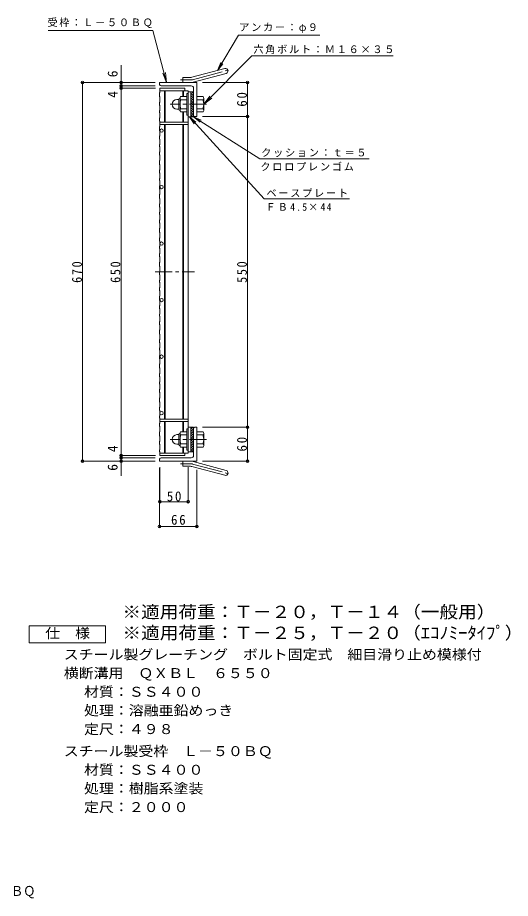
# Model space of a CAD drawing. Units: millimetres, scale not verified. Extents: x -1048 to 1085, y -826 to 810.
# Drawn here: x 213 to 1085, y -826 to 732 of the extents above; entities that cross this region are included whole.
import ezdxf
from ezdxf.enums import TextEntityAlignment as Align

# ---------------------------------------------------------------- set-up
doc = ezdxf.new("R2010")
doc.units = ezdxf.units.MM
doc.header["$LTSCALE"] = 6
doc.header["$PDMODE"] = 32
doc.header["$PDSIZE"] = 4.8
doc.linetypes.add('CHAIN1', pattern=[8, 5, -1, 1, -1])
doc.linetypes.add('CHAIN2', pattern=[12, 9, -1, 1, -1])
for name, color, linetype, lineweight in [('0-1_躯体', 2, 'Continuous', 9), ('0-2_仕上', 3, 'Continuous', 9), ('0-4_その他', 7, 'Continuous', 9), ('0-5_寸法', 7, 'Continuous', 9), ('F-4_F-4ﾚｲﾔ', 2, 'Continuous', 9)]:
    doc.layers.add(name, color=color, linetype=linetype, lineweight=lineweight)
doc.layers.add('F-0_F-0ﾚｲﾔ', color=2, linetype='Continuous')
doc.layers.add('F-5_F-5ﾚｲﾔ', color=3, linetype='Continuous')
doc.styles.add('ＭＳ ゴシック', font='')
doc.styles.get('ＭＳ ゴシック').set_extended_font_data('MS Gothic')

msp = doc.modelspace()

# ---------------------------------------------------------------- linework, layer by layer
at = {"layer": '0-1_躯体'}
for p, q in [((521.481, 626.71), (579.672, 642.303)), ((505.337, 617.404), (505.337, 626.404)), ((519.152, 626.404), (505.337, 626.404)), ((523.811, 618.017), (582.001, 633.609)), ((464.337, 613.904), (464.337, 617.404)), ((530.337, 617.404), (464.337, 617.404)), ((520.337, 611.404), (466.837, 611.404)), ((530.337, 617.404), (530.337, 557.404)), ((512.537, 592.404), (501.575, 592.404)), ((512.537, 597.904), (512.537, 559.904)), ((514.837, 597.904), (512.537, 597.904)), ((519.337, 556.904), (519.337, 600.904)), ((519.337, 600.904), (524.337, 600.904)), ((524.337, 593.824), (519.337, 598.824)), ((524.337, 589.581), (519.337, 594.581)), ((524.337, 598.067), (521.5, 600.904)), ((524.337, 607.404), (524.337, 556.904)), ((530.337, 592.404), (541.298, 592.404)), ((495.027, 587.404), (498.537, 587.404)), ((498.537, 569.704), (498.537, 588.104)), ((500.337, 589.904), (500.537, 589.904)), ((500.537, 589.654), (500.537, 568.154)), ((512.537, 586.904), (501.575, 586.904)), ((524.337, 585.339), (519.337, 590.339)), ((524.337, 581.096), (519.337, 586.096)), ((524.337, 576.853), (519.337, 581.853)), ((524.337, 572.611), (519.337, 577.611)), ((530.337, 586.904), (541.298, 586.904)), ((542.537, 589.904), (542.337, 589.904)), ((542.337, 589.654), (542.337, 568.154)), ((495.037, 570.404), (498.537, 570.404)), ((500.337, 567.904), (500.537, 567.904)), ((512.537, 570.904), (501.575, 570.904)), ((512.537, 565.404), (501.575, 565.404)), ((524.337, 568.368), (519.337, 573.368)), ((524.337, 564.126), (519.337, 569.126)), ((524.337, 559.883), (519.337, 564.883)), ((530.337, 570.904), (541.298, 570.904)), ((530.337, 565.404), (541.298, 565.404)), ((542.537, 567.904), (542.337, 567.904)), ((514.837, 559.904), (512.537, 559.904)), ((523.074, 556.904), (519.337, 560.64)), ((524.337, 556.904), (519.337, 556.904)), ((526.837, 557.404), (530.337, 557.404)), ((512.537, -33.096), (512.537, 4.903)), ((514.837, 4.903), (512.537, 4.903)), ((519.337, 7.904), (519.337, -36.097)), ((523.074, 7.904), (519.337, 4.167)), ((524.337, 7.904), (519.337, 7.904)), ((524.337, 4.924), (519.337, -0.076)), ((524.337, 0.682), (519.337, -4.318)), ((524.337, -42.597), (524.337, 7.904)), ((526.837, 7.403), (530.337, 7.403)), ((530.337, -52.597), (530.337, 7.403)), ((495.037, -5.597), (498.537, -5.597)), ((498.537, -4.897), (498.537, -23.297)), ((500.337, -3.097), (500.537, -3.097)), ((500.537, -24.847), (500.537, -3.346)), ((512.537, -0.596), (501.575, -0.596)), ((512.537, -6.097), (501.575, -6.097)), ((524.337, -3.561), (519.337, -8.561)), ((524.337, -7.804), (519.337, -12.804)), ((524.337, -12.046), (519.337, -17.046)), ((530.337, -0.596), (541.298, -0.596)), ((530.337, -6.097), (541.298, -6.097)), ((542.537, -3.097), (542.337, -3.097)), ((542.337, -24.847), (542.337, -3.346)), ((495.027, -22.597), (498.537, -22.597)), ((500.337, -25.097), (500.537, -25.097)), ((512.537, -22.097), (501.575, -22.097)), ((512.537, -27.597), (501.575, -27.597)), ((524.337, -16.289), (519.337, -21.289)), ((524.337, -20.531), (519.337, -25.531)), ((524.337, -24.774), (519.337, -29.774)), ((524.337, -29.017), (519.337, -34.017)), ((530.337, -22.097), (541.298, -22.097)), ((530.337, -27.597), (541.298, -27.597)), ((542.537, -25.097), (542.337, -25.097)), ((520.337, -46.597), (466.837, -46.597)), ((514.837, -33.096), (512.537, -33.096)), ((519.337, -36.097), (524.337, -36.097)), ((524.337, -33.259), (521.5, -36.097)), ((464.337, -49.096), (464.337, -52.597)), ((530.337, -52.597), (464.337, -52.597)), ((505.337, -52.597), (505.337, -61.597)), ((519.152, -61.597), (505.337, -61.597)), ((521.481, -61.903), (579.672, -77.495)), ((523.811, -53.21), (582.001, -68.802))]:
    msp.add_line(p, q, dxfattribs=at)
at = {"layer": '0-1_躯体', "linetype": 'CHAIN2'}
for p, q in [((522.646, 622.364), (587.812, 639.825)), ((519.152, 621.904), (501.532, 621.904)), ((519.152, -57.097), (501.532, -57.097)), ((522.646, -57.557), (587.812, -75.018))]:
    msp.add_line(p, q, dxfattribs=at)
at = {"layer": '0-1_躯体', "linetype": 'CHAIN1'}
for p, q in [((547.454, 578.904), (483.235, 578.904)), ((547.454, -14.097), (483.235, -14.097))]:
    msp.add_line(p, q, dxfattribs=at)
at = {"layer": '0-1_躯体'}
for centre, radius, start, end in [((580.837, 637.956), 4.5, 285.00014, 104.99991), ((519.152, 635.404), 9, 270, 285.00002), ((466.837, 613.904), 2.5, 180, 270), ((519.152, 635.404), 18, 270, 285), ((520.337, 607.404), 4, 0, 90), ((504.697, 589.654), 4.16, 138.61835, 221.37988), ((538.177, 589.654), 4.16, 318.62012, 41.38165), ((495.027, 578.914), 8.49, 90, 180), ((495.037, 578.904), 8.5, 180, 270), ((500.337, 588.104), 1.8, 90, 180), ((524.537, 578.904), 24, 160.52881, 199.47119), ((518.337, 578.904), 24, 340.52881, 19.47119), ((500.337, 569.704), 1.8, 180, 270), ((504.697, 568.154), 4.16, 138.62012, 221.38165), ((538.177, 568.154), 4.16, 318.61835, 41.37988), ((526.837, 559.904), 2.5, 180, 270), ((526.837, 4.903), 2.5, 90, 180), ((495.037, -14.097), 8.5, 90, 180), ((495.027, -14.107), 8.49, 180, 270), ((500.337, -4.897), 1.8, 90, 180), ((504.697, -3.346), 4.16, 138.61835, 221.37988), ((524.537, -14.097), 24, 160.52881, 199.47119), ((518.337, -14.097), 24, 340.52881, 19.47119), ((538.177, -3.346), 4.16, 318.62012, 41.38165), ((500.337, -23.297), 1.8, 180, 270), ((504.697, -24.847), 4.16, 138.62012, 221.38165), ((538.177, -24.847), 4.16, 318.61835, 41.37988), ((466.837, -49.096), 2.5, 90, 180), ((520.337, -42.597), 4, 270, 0), ((519.152, -70.597), 18, 75, 90), ((519.152, -70.597), 9, 74.99998, 90), ((580.837, -73.149), 4.5, 255.00009, 74.99986)]:
    msp.add_arc(centre, radius, start, end, dxfattribs=at)
at = {"layer": '0-1_躯体', "linetype": 'CHAIN2'}
for centre, start, end in [((519.152, 635.404), 270, 284.99995), ((519.152, -70.597), 75.00005, 90)]:
    msp.add_arc(centre, 13.5, start, end, dxfattribs=at)
at = {"layer": '0-2_仕上'}
for p, q in [((464.837, 599.67), (464.037, 599.153)), ((464.037, 592.436), (464.037, 599.153)), ((464.037, 592.436), (464.837, 591.919)), ((464.837, 607.404), (508.837, 607.404)), ((464.837, 599.67), (464.837, 607.404)), ((464.837, 602.904), (514.837, 602.904)), ((472.837, 602.904), (472.837, 547.403)), ((474.337, 602.904), (474.337, 547.403)), ((505.337, 602.904), (505.337, 592.404)), ((506.837, 602.904), (506.837, 592.404)), ((508.837, 607.404), (508.837, 602.904)), ((514.837, 602.904), (514.837, -38.097)), ((519.337, 600.904), (514.837, 600.904)), ((519.337, 600.904), (519.337, 556.903)), ((464.037, 582.277), (464.837, 582.794)), ((464.037, 577.436), (464.037, 582.277)), ((464.037, 577.436), (464.837, 576.919)), ((464.837, 591.919), (464.837, 582.794)), ((464.837, 576.919), (464.837, 567.794)), ((464.037, 567.277), (464.837, 567.794)), ((464.037, 567.277), (464.037, 564.312)), ((464.837, 563.794), (464.037, 564.312)), ((464.837, 563.794), (464.837, 554.67)), ((505.337, 565.404), (505.337, 547.403)), ((506.837, 565.404), (506.837, 547.403)), ((464.037, 554.153), (464.837, 554.67)), ((464.037, 554.153), (464.037, 549.312)), ((464.037, 549.312), (464.837, 548.794)), ((464.837, 548.794), (464.837, 539.67)), ((464.837, 547.403), (514.837, 547.403)), ((519.337, 556.903), (514.837, 556.903)), ((464.037, 539.153), (464.837, 539.67)), ((464.037, 539.153), (464.037, 532.436)), ((464.837, 531.919), (464.037, 532.436)), ((464.837, 542.904), (514.837, 542.904)), ((464.837, 531.919), (464.837, 522.794)), ((472.837, 542.904), (472.837, 21.904)), ((474.337, 542.904), (474.337, 21.904)), ((505.337, 542.904), (505.337, 21.904)), ((506.837, 542.904), (506.837, 21.904)), ((464.037, 522.277), (464.837, 522.794)), ((464.037, 517.436), (464.037, 522.277)), ((464.037, 517.436), (464.837, 516.919)), ((464.837, 516.919), (464.837, 507.794)), ((464.037, 507.277), (464.837, 507.794)), ((464.037, 507.277), (464.037, 504.312)), ((464.837, 503.794), (464.037, 504.312)), ((464.837, 503.794), (464.837, 494.67)), ((464.037, 494.153), (464.837, 494.67)), ((464.037, 494.153), (464.037, 489.312)), ((464.037, 489.312), (464.837, 488.794)), ((464.837, 488.794), (464.837, 479.67)), ((464.037, 479.153), (464.837, 479.67)), ((464.037, 479.153), (464.037, 472.436)), ((464.837, 471.919), (464.037, 472.436)), ((464.837, 471.919), (464.837, 462.794)), ((464.037, 462.277), (464.837, 462.794)), ((464.037, 457.436), (464.037, 462.277)), ((464.037, 457.436), (464.837, 456.919)), ((464.837, 456.919), (464.837, 447.794)), ((464.037, 447.277), (464.837, 447.794)), ((464.037, 447.277), (464.037, 444.312)), ((464.837, 443.794), (464.037, 444.312)), ((464.837, 443.794), (464.837, 434.67)), ((464.037, 434.153), (464.837, 434.67)), ((464.037, 434.153), (464.037, 429.312)), ((464.037, 429.312), (464.837, 428.794)), ((464.837, 428.794), (464.837, 419.67)), ((464.037, 419.153), (464.837, 419.67)), ((464.037, 419.153), (464.037, 412.436)), ((464.837, 411.919), (464.037, 412.436)), ((464.837, 411.919), (464.837, 402.794)), ((464.037, 402.277), (464.837, 402.794)), ((464.037, 397.436), (464.037, 402.277)), ((464.037, 397.436), (464.837, 396.919)), ((464.837, 396.919), (464.837, 387.794)), ((464.037, 387.277), (464.837, 387.794)), ((464.037, 387.277), (464.037, 384.312)), ((464.837, 383.794), (464.037, 384.312)), ((464.037, 374.153), (464.837, 374.67)), ((464.037, 374.153), (464.037, 369.312)), ((464.837, 383.794), (464.837, 374.67)), ((464.037, 369.312), (464.837, 368.794)), ((464.037, 359.153), (464.837, 359.67)), ((464.037, 359.153), (464.037, 352.436)), ((464.837, 368.794), (464.837, 359.67)), ((464.837, 351.919), (464.037, 352.436)), ((464.837, 351.919), (464.837, 342.794)), ((464.037, 342.277), (464.837, 342.794)), ((464.037, 337.436), (464.037, 342.277)), ((464.037, 337.436), (464.837, 336.919)), ((464.037, 327.277), (464.837, 327.794)), ((464.037, 327.277), (464.037, 324.312)), ((464.837, 336.919), (464.837, 327.794)), ((464.837, 323.794), (464.037, 324.312)), ((464.037, 314.153), (464.837, 314.67)), ((464.037, 314.153), (464.037, 309.312)), ((464.837, 323.794), (464.837, 314.67)), ((464.037, 309.312), (464.837, 308.794)), ((464.037, 299.153), (464.837, 299.67)), ((464.037, 299.153), (464.037, 292.436)), ((464.837, 308.794), (464.837, 299.67)), ((464.837, 291.919), (464.037, 292.436)), ((464.037, 282.277), (464.837, 282.794)), ((464.037, 277.436), (464.037, 282.277)), ((464.837, 291.919), (464.837, 282.794)), ((464.037, 277.436), (464.837, 276.919)), ((464.037, 267.277), (464.837, 267.794)), ((464.037, 267.277), (464.037, 264.312)), ((464.837, 276.919), (464.837, 267.794)), ((464.837, 263.794), (464.037, 264.312)), ((464.037, 254.153), (464.837, 254.67)), ((464.037, 254.153), (464.037, 249.312)), ((464.837, 263.794), (464.837, 254.67)), ((464.037, 249.312), (464.837, 248.794)), ((464.037, 239.153), (464.837, 239.67)), ((464.037, 239.153), (464.037, 232.436)), ((464.837, 248.794), (464.837, 239.67)), ((464.837, 231.919), (464.037, 232.436)), ((464.037, 222.277), (464.837, 222.794)), ((464.037, 217.436), (464.037, 222.277)), ((464.837, 231.919), (464.837, 222.794)), ((464.037, 217.436), (464.837, 216.919)), ((464.037, 207.277), (464.837, 207.794)), ((464.037, 207.277), (464.037, 204.312)), ((464.837, 203.794), (464.037, 204.312)), ((464.837, 216.919), (464.837, 207.794)), ((464.837, 203.794), (464.837, 194.67)), ((464.037, 194.153), (464.837, 194.67)), ((464.037, 194.153), (464.037, 189.312)), ((464.037, 189.312), (464.837, 188.794)), ((464.837, 188.794), (464.837, 179.67)), ((464.037, 179.153), (464.837, 179.67)), ((464.037, 179.153), (464.037, 172.436)), ((464.837, 171.919), (464.037, 172.436)), ((464.837, 171.919), (464.837, 162.794)), ((464.037, 162.277), (464.837, 162.794)), ((464.037, 157.436), (464.037, 162.277)), ((464.037, 157.436), (464.837, 156.919)), ((464.837, 156.919), (464.837, 147.794)), ((464.037, 147.277), (464.837, 147.794)), ((464.037, 147.277), (464.037, 144.312)), ((464.837, 143.794), (464.037, 144.312)), ((464.837, 143.794), (464.837, 134.67)), ((464.037, 134.153), (464.837, 134.67)), ((464.037, 134.153), (464.037, 129.312)), ((464.037, 129.312), (464.837, 128.794)), ((464.837, 128.794), (464.837, 119.67)), ((464.037, 119.153), (464.837, 119.67)), ((464.037, 119.153), (464.037, 112.436)), ((464.837, 111.919), (464.037, 112.436)), ((464.837, 111.919), (464.837, 102.794)), ((464.037, 102.277), (464.837, 102.794)), ((464.037, 97.436), (464.037, 102.277)), ((464.037, 97.436), (464.837, 96.919)), ((464.837, 96.919), (464.837, 87.794)), ((464.037, 87.277), (464.837, 87.794)), ((464.037, 87.277), (464.037, 84.312)), ((464.837, 83.794), (464.037, 84.312)), ((464.837, 83.794), (464.837, 74.67)), ((464.037, 74.153), (464.837, 74.67)), ((464.037, 74.153), (464.037, 69.312)), ((464.037, 69.312), (464.837, 68.794)), ((464.837, 68.794), (464.837, 59.67)), ((464.037, 59.153), (464.837, 59.67)), ((464.037, 59.153), (464.037, 52.436)), ((464.837, 51.919), (464.037, 52.436)), ((464.837, 51.919), (464.837, 42.794)), ((464.037, 42.277), (464.837, 42.794)), ((464.037, 37.436), (464.037, 42.277)), ((464.037, 37.436), (464.837, 36.919)), ((464.837, 36.919), (464.837, 27.794)), ((464.037, 27.277), (464.837, 27.794)), ((464.037, 27.277), (464.037, 24.312)), ((464.837, 23.794), (464.037, 24.312)), ((464.837, 23.794), (464.837, 14.67)), ((464.837, 21.904), (514.837, 21.904)), ((464.837, 17.404), (514.837, 17.404)), ((472.837, 17.404), (472.837, -38.097)), ((474.337, 17.404), (474.337, -38.097)), ((505.337, 17.404), (505.337, -0.596)), ((506.837, 17.404), (506.837, -0.596)), ((464.037, 14.153), (464.837, 14.67)), ((464.037, 14.153), (464.037, 9.312)), ((464.037, 9.312), (464.837, 8.794)), ((464.837, 8.794), (464.837, -0.33)), ((519.337, 7.904), (514.837, 7.904)), ((519.337, 7.904), (519.337, -36.096)), ((464.037, -0.847), (464.837, -0.33)), ((464.037, -0.847), (464.037, -7.564)), ((464.837, -8.081), (464.037, -7.564)), ((464.837, -8.081), (464.837, -17.206)), ((464.037, -17.723), (464.837, -17.206)), ((464.037, -22.564), (464.037, -17.723)), ((464.037, -22.564), (464.837, -23.081)), ((464.837, -23.081), (464.837, -32.206)), ((505.337, -27.597), (505.337, -38.097)), ((506.837, -27.597), (506.837, -38.097)), ((464.037, -32.723), (464.837, -32.206)), ((464.037, -32.723), (464.037, -35.688)), ((464.837, -36.206), (464.037, -35.688)), ((464.837, -38.097), (514.837, -38.097)), ((508.837, -42.597), (508.837, -38.097)), ((519.337, -36.096), (514.837, -36.096))]:
    msp.add_line(p, q, dxfattribs=at)
at = {"layer": '0-2_仕上', "linetype": 'CHAIN1'}
msp.add_line((456.371, 282.403), (526.371, 282.403), dxfattribs=at)
at = {"layer": '0-2_仕上'}
msp.add_lwpolyline([(464.837, -36.206), (464.837, -42.597), (508.837, -42.597)], dxfattribs=at)
for centre in [(467.837, 532.403), (467.837, 432.403), (467.837, 332.403), (467.837, 232.403), (467.837, 132.403), (467.837, 32.403)]:
    msp.add_circle(centre, 3, dxfattribs=at)
at = {"layer": '0-4_その他'}
for p, q in [((396.203, 648.117), (396.203, -78.517)), ((456.574, 617.404), (326.295, 617.404)), ((328.095, 617.404), (328.095, -52.597)), ((456.574, 611.404), (394.403, 611.404)), ((540.207, 617.404), (621.786, 617.404)), ((619.987, 617.404), (619.987, -52.597)), ((457.074, 607.404), (394.403, 607.404)), ((540.207, 557.404), (621.786, 557.404)), ((540.166, 7.403), (621.786, 7.403)), ((457.074, -42.597), (394.403, -42.597)), ((456.574, -46.597), (394.403, -46.597)), ((456.574, -52.597), (326.295, -52.597)), ((540.166, -52.597), (621.786, -52.597)), ((464.337, -65.097), (464.337, -169.733)), ((464.837, -62.943), (464.837, -125.699)), ((514.837, -62.943), (514.837, -125.699)), ((530.337, -67.686), (530.337, -169.733)), ((464.837, -124.199), (514.837, -124.199)), ((464.337, -168.233), (530.337, -168.233))]:
    msp.add_line(p, q, dxfattribs=at)
for p in [(328.095, 617.404), (396.203, 617.404), (396.203, 611.404), (396.203, 607.404), (619.987, 617.404), (619.987, 557.404), (619.987, 7.403), (396.203, -42.597), (396.203, -46.597), (328.095, -52.597), (396.203, -52.597), (619.987, -52.597), (464.837, -124.199), (514.837, -124.199), (464.337, -168.233), (530.337, -168.233)]:
    msp.add_point(p, dxfattribs=at)
at = {"layer": '0-5_寸法'}
for p, q in [((267.176, 709.646), (452.112, 709.646)), ((476.828, 617.404), (452.112, 709.646)), ((603.762, 701.476), (747.975, 701.476)), ((542.337, 578.904), (627.776, 664.343)), ((627.776, 664.343), (877.625, 664.343)), ((566.738, 638.837), (575.991, 650.643)), ((476.828, 617.404), (469.94, 634.034)), ((476.828, 617.404), (474.479, 635.25)), ((542.337, 578.904), (553.295, 593.184)), ((542.337, 578.904), (556.617, 589.862)), ((517.084, 556.904), (525.652, 544.591)), ((524.337, 556.904), (535.841, 547.278)), ((641.599, 482.432), (835.257, 482.432)), ((649.324, 411.734), (800.28, 411.734))]:
    msp.add_line(p, q, dxfattribs=at)
for points in [[(603.762, 701.476), (566.738, 638.837), (572.62, 652.636)], [(649.324, 411.734), (517.084, 556.904), (528.546, 547.228)], [(641.599, 482.432), (524.337, 556.904), (537.94, 550.584)]]:
    msp.add_lwpolyline(points, dxfattribs=at)
at = {"layer": 'F-4_F-4ﾚｲﾔ'}
msp.add_lwpolyline([(233.511, -373.856), (233.511, -343.855), (368.511, -343.855), (368.511, -373.856)], close=True, dxfattribs=at)

# ---------------------------------------------------------------- texts
at = {"layer": '0-4_その他', "color": 2, "style": 'ＭＳ ゴシック'}
for s, p in [('6', (395.203, 626.714)), ('4', (395.203, 590.377)), ('4', (395.203, -36.616)), ('6', (395.203, -69.538))]:
    msp.add_text(s, height=17.6, rotation=90, dxfattribs=at).set_placement(p, align=Align.BOTTOM_LEFT)
at = {"layer": '0-4_その他', "color": 2, "char_height": 17.6, "attachment_point": 7, "rotation": 90, "style": 'ＭＳ ゴシック'}
for s, insert in [('\\T1.27;\\W0.95;60', (618.986, 574.654)), ('\\T1.27;\\W0.9;670', (327.094, 262.904)), ('\\T1.27;\\W0.9;650', (395.203, 262.904)), ('\\T1.27;\\W0.9;550', (618.986, 262.904)), ('\\T1.27;\\W0.95;60', (618.986, -35.347))]:
    msp.add_mtext(s, dxfattribs=dict(at, insert=insert))
at = {"layer": '0-4_その他', "color": 2, "char_height": 17.6, "attachment_point": 7, "style": 'ＭＳ ゴシック'}
for s, insert in [('\\T1.27;\\W0.95;50', (477.087, -123.699)), ('\\T1.27;\\W0.95;66', (484.587, -165.233))]:
    msp.add_mtext(s, dxfattribs=dict(at, insert=insert))
at = {"layer": '0-5_寸法', "char_height": 13.2, "attachment_point": 7, "style": 'ＭＳ ゴシック'}
for s, insert in [('\\T1.17;受枠：Ｌ－５０ＢＱ', (265.923, 713.735)), ('\\T1.17;アンカー：φ９', (605.223, 704.947)), ('\\T1.17;六角ボルト：Ｍ１６×３５', (630.231, 667.922)), ('\\T1.17;クッション：ｔ＝５', (644.076, 485.324)), ('\\T1.17;クロロプレンゴム', (642.644, 460.979)), ('\\T1.17;ベースプレート', (653.385, 414.436)), ('\\T1.26;\\W0.95;ＦＢ4.5×44', (652.207, 390.345))]:
    msp.add_mtext(s, dxfattribs=dict(at, insert=insert))
at = {"layer": 'F-0_F-0ﾚｲﾔ', "style": 'ＭＳ ゴシック', "width": 0.9}
msp.add_text('ＱＸＢＬ\u3000６５５０＋Ｌ－５０ＢＱ', height=17.6, dxfattribs=at).set_placement((-101.035, -826.923), align=Align.BOTTOM_LEFT)
at = {"layer": 'F-4_F-4ﾚｲﾔ', "style": 'ＭＳ ゴシック', "width": 1.1}
for s, p in [('仕\u3000様', (262.011, -370.855)), ('スチール製グレーチング\u3000ボルト固定式\u3000細目滑り止め模様付', (294.765, -408.607)), ('横断溝用\u3000ＱＸＢＬ\u3000６５５０', (294.765, -441.607)), ('材質：ＳＳ４００', (330.592, -474.607)), ('処理：溶融亜鉛めっき', (330.592, -507.607)), ('定尺：４９８', (330.592, -540.608)), ('スチール製受枠\u3000Ｌ－５０ＢＱ', (294.765, -579.607)), ('材質：ＳＳ４００', (330.592, -612.607)), ('処理：樹脂系塗装', (330.592, -645.607)), ('定尺：２０００', (330.592, -678.607))]:
    msp.add_text(s, height=17.6, dxfattribs=at).set_placement(p, align=Align.BOTTOM_LEFT)
at = {"layer": 'F-5_F-5ﾚｲﾔ', "style": 'ＭＳ ゴシック', "width": 1.1}
for s, p in [('※適用荷重：Ｔ－２０，Ｔ－１４（一般用）', (398.511, -336.772)), ('※適用荷重：Ｔ－２５，Ｔ－２０（ｴｺﾉﾐｰﾀｲﾌﾟ）', (398.511, -373.856))]:
    msp.add_text(s, height=21.99, dxfattribs=at).set_placement(p, align=Align.BOTTOM_LEFT)

doc.saveas('drawing.dxf')
